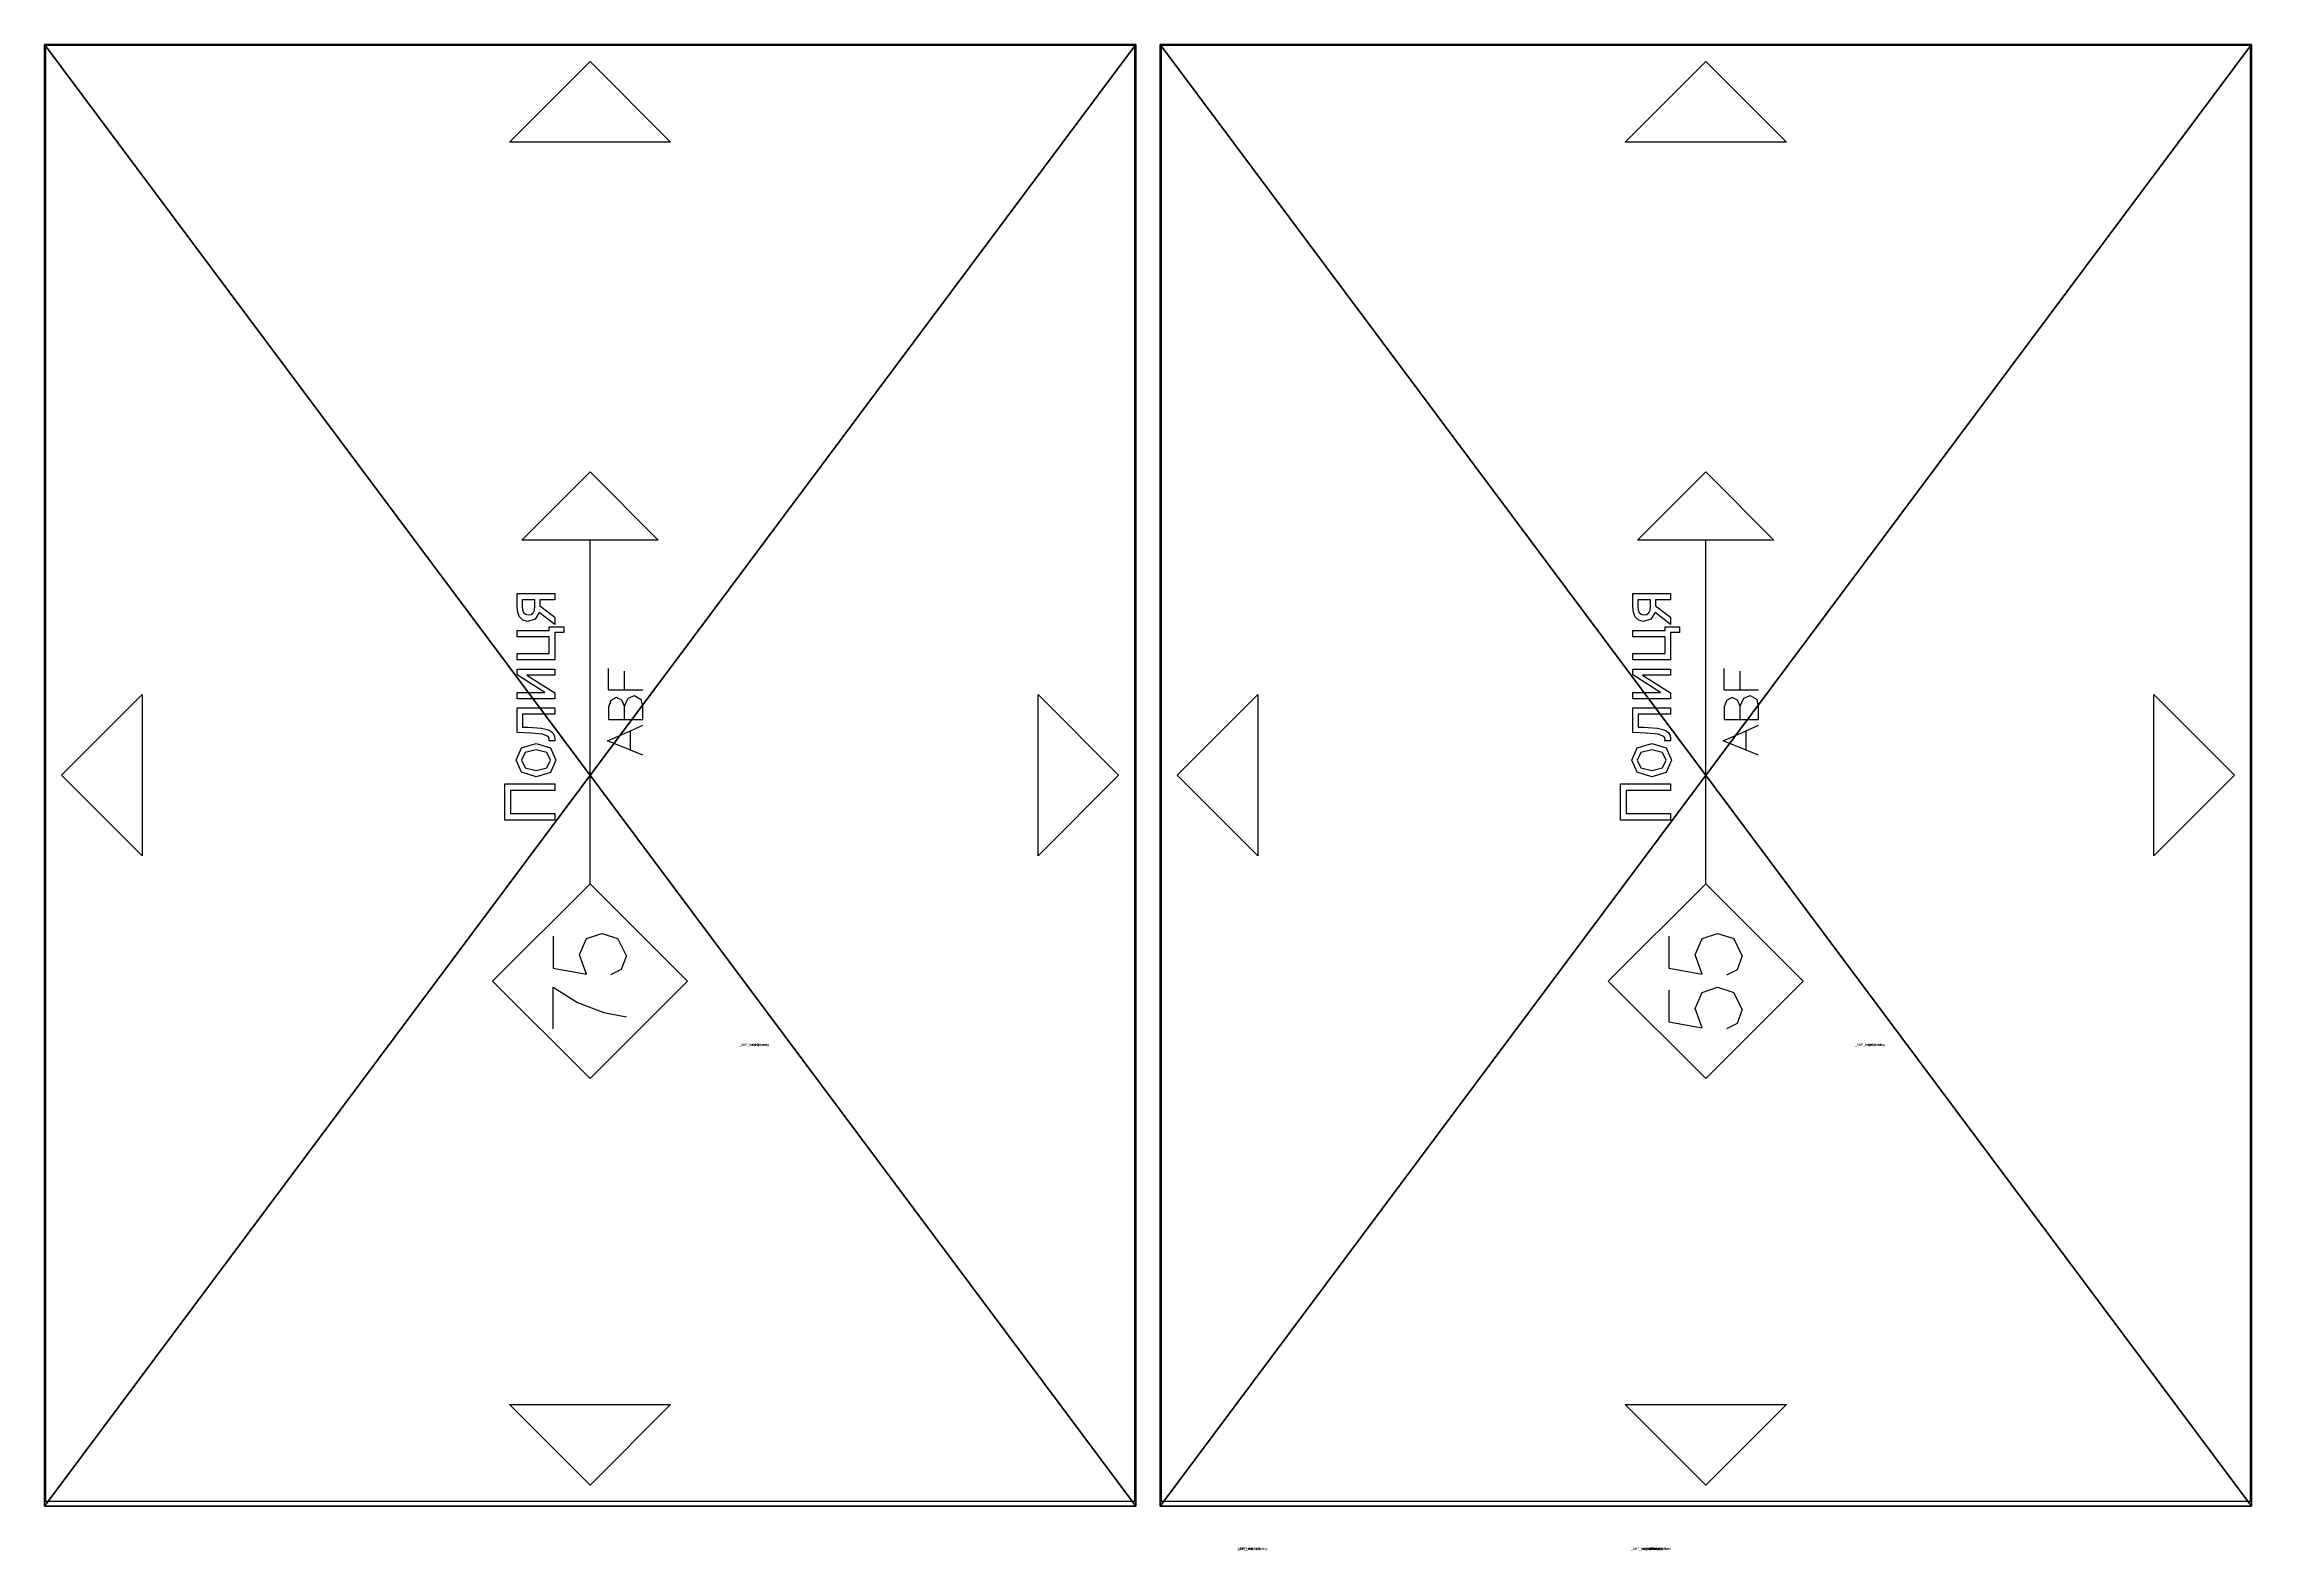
# Model space of a CAD drawing. Header units: millimetres. Extents: x -45532 to 18, y -11338 to 4436.
# Drawn here: x -14746 to -13835, y -18 to 600 of the extents above; entities that cross this region are included whole.
import ezdxf

# ---------------------------------------------------------------- set-up
doc = ezdxf.new("R2010")
doc.units = ezdxf.units.MM
doc.header["$LTSCALE"] = 25.4
doc.layers.get('0').update_dxf_attribs({"true_color": 0xffffff})
for name, color, linetype, true_color in [('-', 216, 'Continuous', 0x770077), ('ABF_cuttingLines', 134, 'Continuous', 0x009987), ('ABF_edgeBanding', 252, 'Continuous', 0x777799), ('ABF_Label', 190, 'Continuous', 0x9900ff)]:
    doc.layers.add(name, color=color, linetype=linetype, true_color=true_color)

# ---------------------------------------------------------------- blocks, each defined once
blk = doc.blocks.new('Group1219#1')
at = {"layer": 'ABF_Label', "color": 0}
for p, q in [((-11.73, 9.21), (-11.73, 22.25)), ((-11.73, 22.25), (-2.26, 22.25)), ((-4, 20.71), (-10, 20.71)), ((-10, 20.71), (-10, 9.21)), ((-4, 9.21), (-4, 20.71)), ((-2.26, 22.25), (-2.26, 9.21)), ((-0.44, 14.09), (0.76, 17.9)), ((0.76, 17.9), (3.94, 19.26)), ((3.94, 17.84), (1.95, 16.92)), ((3.94, 19.26), (7.11, 17.91)), ((5.91, 16.92), (3.94, 17.84)), ((7.11, 17.91), (8.3, 14.09)), ((11.06, 17.11), (11.12, 18.99)), ((11.12, 18.99), (17.57, 18.99)), ((12.56, 17.6), (12.5, 16.21)), ((15.92, 17.6), (12.56, 17.6)), ((15.92, 9.21), (15.92, 17.6)), ((17.57, 18.99), (17.57, 9.21)), ((19.95, 9.21), (19.95, 18.99)), ((19.95, 18.99), (21.58, 18.99)), ((21.58, 18.99), (21.58, 11.81)), ((21.58, 11.81), (26.13, 18.99)), ((26.13, 18.99), (27.67, 18.99)), ((27.67, 18.99), (27.67, 9.21)), ((30.06, 9.21), (30.06, 18.99)), ((30.06, 18.99), (31.7, 18.99)), ((31.7, 18.99), (31.7, 10.62)), ((36.07, 10.62), (36.07, 18.99)), ((36.07, 18.99), (37.72, 18.99)), ((37.72, 18.99), (37.72, 10.62)), ((40.1, 16.2), (40.42, 17.48)), ((40.42, 17.48), (41.28, 18.4)), ((41.28, 18.4), (42.39, 18.84)), ((42.43, 17.38), (41.95, 16.86)), ((42.39, 18.84), (43.88, 18.99)), ((43.07, 17.61), (42.43, 17.38)), ((43.96, 17.67), (43.07, 17.61)), ((43.88, 18.99), (47.4, 18.99)), ((45.75, 17.67), (43.96, 17.67)), ((45.75, 14.38), (45.75, 17.67)), ((47.4, 18.99), (47.4, 9.21)), ((0.73, 10.32), (-0.44, 14.09)), ((1.95, 16.92), (1.26, 14.09)), ((1.26, 14.09), (1.95, 11.3)), ((5.9, 11.29), (6.6, 14.09)), ((6.6, 14.09), (5.91, 16.92)), ((8.3, 14.09), (7.11, 10.28)), ((10.07, 10.91), (10.71, 12.42)), ((10.71, 12.42), (11, 15.42)), ((11, 15.42), (11.06, 17.11)), ((12.27, 12.69), (11.95, 11.2)), ((12.45, 14.99), (12.27, 12.69)), ((12.5, 16.21), (12.45, 14.99)), ((26.04, 16.5), (21.44, 9.21)), ((26.04, 9.21), (26.04, 16.5)), ((39.3, 9.21), (42.45, 13.23)), ((40.67, 14.3), (40.1, 16.2)), ((42.45, 13.23), (40.67, 14.3)), ((44.12, 13.09), (41.22, 9.21)), ((41.95, 16.86), (41.79, 16.15)), ((41.79, 16.15), (41.9, 15.37)), ((41.9, 15.37), (42.3, 14.81)), ((42.3, 14.81), (43.05, 14.46)), ((43.05, 14.46), (44.02, 14.38)), ((44.02, 14.38), (45.75, 14.38)), ((45.75, 13.09), (44.12, 13.09)), ((45.75, 9.21), (45.75, 13.09)), ((-64.33, 9.66), (-65.89, 0.94)), ((-56.02, 9.66), (-64.33, 9.66)), ((-50.3, 9.66), (-51.86, 0.94)), ((-41.99, 9.66), (-50.3, 9.66)), ((-10, 9.21), (-11.73, 9.21)), ((-2.26, 9.21), (-4, 9.21)), ((3.94, 8.93), (0.73, 10.32)), ((1.95, 11.3), (3.94, 10.35)), ((3.94, 10.35), (5.9, 11.29)), ((7.11, 10.28), (3.94, 8.93)), ((8.93, 9.21), (8.93, 10.64)), ((8.93, 10.64), (9.02, 10.64)), ((9.24, 9.2), (8.93, 9.21)), ((9.02, 10.64), (9.14, 10.63)), ((9.14, 10.63), (9.3, 10.62)), ((9.6, 9.19), (9.24, 9.2)), ((9.3, 10.62), (9.71, 10.69)), ((10.37, 9.32), (9.6, 9.19)), ((9.71, 10.69), (10.07, 10.91)), ((11.01, 9.71), (10.37, 9.32)), ((11.53, 10.3), (11.01, 9.71)), ((11.95, 11.2), (11.53, 10.3)), ((17.57, 9.21), (15.92, 9.21)), ((21.44, 9.21), (19.95, 9.21)), ((27.67, 9.21), (26.04, 9.21)), ((37.16, 9.21), (30.06, 9.21)), ((31.7, 10.62), (36.07, 10.62)), ((37.16, 6.86), (37.16, 9.21)), ((38.69, 6.86), (37.16, 6.86)), ((37.72, 10.62), (38.69, 10.62)), ((38.69, 10.62), (38.69, 6.86)), ((41.22, 9.21), (39.3, 9.21)), ((47.4, 9.21), (45.75, 9.21)), ((-65.89, 0.94), (-60.85, 2.78)), ((-60.85, 2.78), (-56.63, 0.94)), ((-56.63, 0.94), (-55.28, -3.09)), ((-51.86, 0.94), (-46.82, 2.78)), ((-46.82, 2.78), (-42.6, 0.94)), ((-42.6, 0.94), (-41.25, -3.09)), ((-28.29, 0), (61.31, 0)), ((-64.73, -8.17), (-66.14, -5.38)), ((-55.28, -3.09), (-56.63, -7.28)), ((-50.7, -8.17), (-52.11, -5.38)), ((-41.25, -3.09), (-42.6, -7.28)), ((6.49, -10.57), (8.95, -4.58)), ((8.95, -4.58), (11.61, -10.57)), ((14.53, -4.88), (17.96, -4.88)), ((14.53, -4.88), (14.53, -8.98)), ((19.51, -5.38), (17.96, -4.88)), ((20.29, -6.84), (19.51, -5.38)), ((22.27, -4.79), (22.27, -8.97)), ((22.27, -4.79), (27.81, -4.79)), ((-61.09, -9.5), (-64.73, -8.17)), ((-61.09, -9.5), (-56.63, -7.28)), ((-47.06, -9.5), (-50.7, -8.17)), ((-47.06, -9.5), (-42.6, -7.28)), ((5.21, -13.72), (6.49, -10.57)), ((6.49, -10.57), (11.61, -10.57)), ((11.61, -10.57), (13.01, -13.72)), ((14.53, -8.98), (14.53, -13.72)), ((14.53, -8.98), (17.96, -8.98)), ((17.96, -8.98), (19.55, -8.25)), ((17.96, -8.98), (20.04, -9.9)), ((19.55, -8.25), (20.29, -6.84)), ((20.04, -9.9), (20.74, -11.59)), ((22.27, -8.97), (27.09, -8.97)), ((22.27, -8.97), (22.27, -13.72)), ((14.53, -13.72), (17.96, -13.72)), ((17.96, -13.72), (19.76, -13.36)), ((20.74, -11.59), (19.76, -13.36))]:
    blk.add_line(p, q, dxfattribs=at)
for points in [[(-28.29, 0, 0), (-53.69, -25.4, 0), (-79.09, 0, 0), (-53.69, 25.4, 0), (-28.29, 0, 0)], [(61.31, 17.78, 0), (79.09, 0, 0), (61.31, -17.78, 0), (61.31, 17.78, 0)]]:
    blk.add_polyline3d(points, close=True, dxfattribs=at)
blk = doc.blocks.new('Group1738#1')
at = {"layer": 'ABF_cuttingLines', "color": 0}
blk.add_polyline3d([(-912.37, 149.06, 0), (-1359.57, 149.06, 0), (-1359.57, -448.54, 0), (-912.37, -448.54, 0), (-912.37, 149.06, 0)], close=True, dxfattribs=at)
blk = doc.blocks.new('Group1739#1')
at = {"layer": 'ABF_edgeBanding', "color": 0}
for points in [[(-1135.97, 142.45, 0), (-1102.88, 109.36, 0), (-1169.05, 109.36, 0), (-1135.97, 142.45, 0)], [(-1352.95, -150.54, 0), (-1319.86, -117.45, 0), (-1319.86, -183.62, 0), (-1352.95, -150.54, 0)], [(-918.98, -150.54, 0), (-952.07, -183.62, 0), (-952.07, -117.45, 0), (-918.98, -150.54, 0)], [(-1135.97, -441.92, 0), (-1169.05, -408.83, 0), (-1102.88, -408.83, 0), (-1135.97, -441.92, 0)]]:
    blk.add_polyline3d(points, close=True, dxfattribs=at)
blk = doc.blocks.new('______#77')
at = {"color": 0}
for p, q in [((-1359.97, 149.46), (-1359.97, -450.54)), ((-911.97, 149.46), (-1359.97, 149.46)), ((-911.97, 149.46, 18), (-1359.97, 149.46, 18)), ((-1359.97, 149.46, 18), (-1359.97, -450.54, 18)), ((-1359.97, 149.46, 18), (-1359.97, -450.54, 18)), ((-1359.97, 149.46), (-1359.97, 149.46, 18)), ((-1359.97, 149.46), (-1359.97, -450.54)), ((-911.97, 149.46), (-1359.97, 149.46)), ((-1359.97, 149.46), (-1359.97, 149.46, 18)), ((-911.97, 149.46, 18), (-1359.97, 149.46, 18)), ((-911.97, 149.46), (-911.97, 149.46, 18)), ((-911.97, -450.54, 18), (-911.97, 149.46, 18)), ((-911.97, -450.54), (-911.97, 149.46)), ((-911.97, -450.54), (-911.97, 149.46)), ((-911.97, -450.54, 18), (-911.97, 149.46, 18)), ((-911.97, 149.46), (-911.97, 149.46, 18)), ((-1359.97, -450.54, 18), (-911.97, -450.54, 18)), ((-1359.97, -450.54), (-1359.97, -450.54, 18)), ((-1359.97, -450.54), (-911.97, -450.54)), ((-1359.97, -450.54), (-911.97, -450.54)), ((-1359.97, -450.54, 18), (-911.97, -450.54, 18)), ((-1359.97, -450.54), (-1359.97, -450.54, 18)), ((-911.97, -450.54), (-911.97, -450.54, 18)), ((-911.97, -450.54), (-911.97, -450.54, 18))]:
    blk.add_line(p, q, dxfattribs=at)
at = {"layer": 'ABF_cuttingLines', "color": 0}
ref = blk.add_blockref('Group1738#1', (0, 0, 18), dxfattribs=at)
ref.add_attrib('Skp_GroupInstanceName', '_ABF_cuttingLines', (0, 0), dxfattribs={"layer": '0', "height": 1})
at = {"layer": 'ABF_edgeBanding', "color": 0}
ref = blk.add_blockref('Group1739#1', (0, 0, 18), dxfattribs=at)
ref.add_attrib('Skp_GroupInstanceName', '_ABF_edgeBanding', (0, 0), dxfattribs={"layer": '0', "height": 1})
at = {"layer": 'ABF_Label', "color": 0}
ref = blk.add_blockref('Group1219#1', (-1135.97, -150.54, 18), dxfattribs=dict(at, xscale=1.574803149606299, yscale=1.574803149606299, rotation=90))
ref.add_attrib('Skp_GroupInstanceName', '_ABF_Label', (0, 0), dxfattribs={"layer": '0', "height": 1})
at = {"color": 0}
mesh = blk.add_polyface(dxfattribs=at)
corners = [(-911.97, 149.46), (-1359.97, -450.54), (-1359.97, 149.46), (-911.97, -450.54)]
mesh.append_faces([[corners[k] for k in face] for face in [(0, 1, 2), (1, 0, 3)]], dxfattribs={"vtx0": -1, "color": 0})
at = {"color": 7, "true_color": 0xffffff}
mesh = blk.add_polyface(dxfattribs=at)
corners = [(-911.97, -450.54, 18), (-1359.97, 149.46, 18), (-1359.97, -450.54, 18), (-911.97, 149.46, 18)]
mesh.append_faces([[corners[k] for k in face] for face in [(0, 1, 2), (1, 0, 3)]], dxfattribs={"vtx0": -1, "color": 7})
at = {"color": 0}
mesh = blk.add_polyface(dxfattribs=at)
corners = [(-1359.97, 149.46, 18), (-1359.97, -450.54), (-1359.97, -450.54, 18), (-1359.97, 149.46)]
mesh.append_faces([[corners[k] for k in face] for face in [(0, 1, 2), (1, 0, 3)]], dxfattribs={"vtx0": -1, "color": 0})
mesh = blk.add_polyface(dxfattribs=at)
corners = [(-1359.97, 149.46, 18), (-911.97, 149.46), (-1359.97, 149.46), (-911.97, 149.46, 18)]
mesh.append_faces([[corners[k] for k in face] for face in [(0, 1, 2), (1, 0, 3)]], dxfattribs={"vtx0": -1, "color": 0})
mesh = blk.add_polyface(dxfattribs=at)
corners = [(-911.97, 149.46), (-911.97, -450.54, 18), (-911.97, -450.54), (-911.97, 149.46, 18)]
mesh.append_faces([[corners[k] for k in face] for face in [(0, 1, 2), (1, 0, 3)]], dxfattribs={"vtx0": -1, "color": 0})
mesh = blk.add_polyface(dxfattribs=at)
corners = [(-911.97, -450.54, 18), (-1359.97, -450.54), (-911.97, -450.54), (-1359.97, -450.54, 18)]
mesh.append_faces([[corners[k] for k in face] for face in [(0, 1, 2), (1, 0, 3)]], dxfattribs={"vtx0": -1, "color": 0})
blk = doc.blocks.new('Group1452#1')
at = {"layer": 'ABF_Label', "color": 0}
for p, q in [((-11.73, 9.21), (-11.73, 22.25)), ((-11.73, 22.25), (-2.26, 22.25)), ((-4, 20.71), (-10, 20.71)), ((-10, 20.71), (-10, 9.21)), ((-4, 9.21), (-4, 20.71)), ((-2.26, 22.25), (-2.26, 9.21)), ((-0.44, 14.09), (0.76, 17.9)), ((0.76, 17.9), (3.94, 19.26)), ((3.94, 17.84), (1.95, 16.92)), ((3.94, 19.26), (7.11, 17.91)), ((5.91, 16.92), (3.94, 17.84)), ((7.11, 17.91), (8.3, 14.09)), ((11.06, 17.11), (11.12, 18.99)), ((11.12, 18.99), (17.57, 18.99)), ((12.56, 17.6), (12.5, 16.21)), ((15.92, 17.6), (12.56, 17.6)), ((15.92, 9.21), (15.92, 17.6)), ((17.57, 18.99), (17.57, 9.21)), ((19.95, 9.21), (19.95, 18.99)), ((19.95, 18.99), (21.58, 18.99)), ((21.58, 18.99), (21.58, 11.81)), ((21.58, 11.81), (26.13, 18.99)), ((26.13, 18.99), (27.67, 18.99)), ((27.67, 18.99), (27.67, 9.21)), ((30.06, 9.21), (30.06, 18.99)), ((30.06, 18.99), (31.7, 18.99)), ((31.7, 18.99), (31.7, 10.62)), ((36.07, 10.62), (36.07, 18.99)), ((36.07, 18.99), (37.72, 18.99)), ((37.72, 18.99), (37.72, 10.62)), ((40.1, 16.2), (40.42, 17.48)), ((40.42, 17.48), (41.28, 18.4)), ((41.28, 18.4), (42.39, 18.84)), ((42.43, 17.38), (41.95, 16.86)), ((42.39, 18.84), (43.88, 18.99)), ((43.07, 17.61), (42.43, 17.38)), ((43.96, 17.67), (43.07, 17.61)), ((43.88, 18.99), (47.4, 18.99)), ((45.75, 17.67), (43.96, 17.67)), ((45.75, 14.38), (45.75, 17.67)), ((47.4, 18.99), (47.4, 9.21)), ((0.73, 10.32), (-0.44, 14.09)), ((1.95, 16.92), (1.26, 14.09)), ((1.26, 14.09), (1.95, 11.3)), ((5.9, 11.29), (6.6, 14.09)), ((6.6, 14.09), (5.91, 16.92)), ((8.3, 14.09), (7.11, 10.28)), ((10.07, 10.91), (10.71, 12.42)), ((10.71, 12.42), (11, 15.42)), ((11, 15.42), (11.06, 17.11)), ((12.27, 12.69), (11.95, 11.2)), ((12.45, 14.99), (12.27, 12.69)), ((12.5, 16.21), (12.45, 14.99)), ((26.04, 16.5), (21.44, 9.21)), ((26.04, 9.21), (26.04, 16.5)), ((39.3, 9.21), (42.45, 13.23)), ((40.67, 14.3), (40.1, 16.2)), ((42.45, 13.23), (40.67, 14.3)), ((44.12, 13.09), (41.22, 9.21)), ((41.95, 16.86), (41.79, 16.15)), ((41.79, 16.15), (41.9, 15.37)), ((41.9, 15.37), (42.3, 14.81)), ((42.3, 14.81), (43.05, 14.46)), ((43.05, 14.46), (44.02, 14.38)), ((44.02, 14.38), (45.75, 14.38)), ((45.75, 13.09), (44.12, 13.09)), ((45.75, 9.21), (45.75, 13.09)), ((-66.14, 9.63), (-55.23, 9.63)), ((-55.23, 9.63), (-59.26, 3.3)), ((-50.26, 9.63), (-51.83, 0.93)), ((-41.98, 9.63), (-50.26, 9.63)), ((-10, 9.21), (-11.73, 9.21)), ((-2.26, 9.21), (-4, 9.21)), ((3.94, 8.93), (0.73, 10.32)), ((1.95, 11.3), (3.94, 10.35)), ((3.94, 10.35), (5.9, 11.29)), ((7.11, 10.28), (3.94, 8.93)), ((8.93, 9.21), (8.93, 10.64)), ((8.93, 10.64), (9.02, 10.64)), ((9.24, 9.2), (8.93, 9.21)), ((9.02, 10.64), (9.14, 10.63)), ((9.14, 10.63), (9.3, 10.62)), ((9.6, 9.19), (9.24, 9.2)), ((9.3, 10.62), (9.71, 10.69)), ((10.37, 9.32), (9.6, 9.19)), ((9.71, 10.69), (10.07, 10.91)), ((11.01, 9.71), (10.37, 9.32)), ((11.53, 10.3), (11.01, 9.71)), ((11.95, 11.2), (11.53, 10.3)), ((17.57, 9.21), (15.92, 9.21)), ((21.44, 9.21), (19.95, 9.21)), ((27.67, 9.21), (26.04, 9.21)), ((37.16, 9.21), (30.06, 9.21)), ((31.7, 10.62), (36.07, 10.62)), ((37.16, 6.86), (37.16, 9.21)), ((38.69, 6.86), (37.16, 6.86)), ((37.72, 10.62), (38.69, 10.62)), ((38.69, 10.62), (38.69, 6.86)), ((41.22, 9.21), (39.3, 9.21)), ((47.4, 9.21), (45.75, 9.21)), ((-59.26, 3.3), (-61.89, -3.59)), ((-51.83, 0.93), (-46.8, 2.77)), ((-46.8, 2.77), (-42.6, 0.93)), ((-42.6, 0.93), (-41.25, -3.08)), ((-28.29, 0), (61.31, 0)), ((-61.89, -3.59), (-62.95, -9.47)), ((-50.66, -8.14), (-52.07, -5.36)), ((-41.25, -3.08), (-42.6, -7.26)), ((6.49, -10.57), (8.95, -4.58)), ((8.95, -4.58), (11.61, -10.57)), ((14.53, -4.88), (17.96, -4.88)), ((14.53, -4.88), (14.53, -8.98)), ((19.51, -5.38), (17.96, -4.88)), ((20.29, -6.84), (19.51, -5.38)), ((22.27, -4.79), (22.27, -8.97)), ((22.27, -4.79), (27.81, -4.79)), ((-47.04, -9.47), (-50.66, -8.14)), ((-47.04, -9.47), (-42.6, -7.26)), ((5.21, -13.72), (6.49, -10.57)), ((6.49, -10.57), (11.61, -10.57)), ((11.61, -10.57), (13.01, -13.72)), ((14.53, -8.98), (14.53, -13.72)), ((14.53, -8.98), (17.96, -8.98)), ((17.96, -8.98), (19.55, -8.25)), ((17.96, -8.98), (20.04, -9.9)), ((19.55, -8.25), (20.29, -6.84)), ((20.04, -9.9), (20.74, -11.59)), ((22.27, -8.97), (27.09, -8.97)), ((22.27, -8.97), (22.27, -13.72)), ((14.53, -13.72), (17.96, -13.72)), ((17.96, -13.72), (19.76, -13.36)), ((20.74, -11.59), (19.76, -13.36))]:
    blk.add_line(p, q, dxfattribs=at)
for points in [[(-28.29, 0, 0), (-53.69, -25.4, 0), (-79.09, 0, 0), (-53.69, 25.4, 0), (-28.29, 0, 0)], [(61.31, 17.78, 0), (79.09, 0, 0), (61.31, -17.78, 0), (61.31, 17.78, 0)]]:
    blk.add_polyline3d(points, close=True, dxfattribs=at)
blk = doc.blocks.new('Group1740#1')
at = {"layer": 'ABF_cuttingLines', "color": 0}
blk.add_polyline3d([(-3501.58, 410.72, 0), (-3948.78, 410.72, 0), (-3948.78, -186.88, 0), (-3501.58, -186.88, 0), (-3501.58, 410.72, 0)], close=True, dxfattribs=at)
blk = doc.blocks.new('Group1741#1')
at = {"layer": 'ABF_edgeBanding', "color": 0}
for points in [[(-3725.18, 404.1, 0), (-3692.09, 371.02, 0), (-3758.26, 371.02, 0), (-3725.18, 404.1, 0)], [(-3942.16, 111.12, 0), (-3909.07, 144.21, 0), (-3909.07, 78.03, 0), (-3942.16, 111.12, 0)], [(-3508.19, 111.12, 0), (-3541.28, 78.03, 0), (-3541.28, 144.21, 0), (-3508.19, 111.12, 0)], [(-3725.18, -180.26, 0), (-3758.26, -147.17, 0), (-3692.09, -147.17, 0), (-3725.18, -180.26, 0)]]:
    blk.add_polyline3d(points, close=True, dxfattribs=at)
blk = doc.blocks.new('______#78')
at = {"color": 0}
for p, q in [((-3949.18, 411.12), (-3949.18, -188.88)), ((-3501.18, 411.12), (-3949.18, 411.12)), ((-3501.18, 411.12, 18), (-3949.18, 411.12, 18)), ((-3949.18, 411.12, 18), (-3949.18, -188.88, 18)), ((-3949.18, 411.12, 18), (-3949.18, -188.88, 18)), ((-3949.18, 411.12), (-3949.18, 411.12, 18)), ((-3949.18, 411.12), (-3949.18, -188.88)), ((-3501.18, 411.12), (-3949.18, 411.12)), ((-3949.18, 411.12), (-3949.18, 411.12, 18)), ((-3501.18, 411.12, 18), (-3949.18, 411.12, 18)), ((-3501.18, 411.12), (-3501.18, 411.12, 18)), ((-3501.18, -188.88, 18), (-3501.18, 411.12, 18)), ((-3501.18, -188.88), (-3501.18, 411.12)), ((-3501.18, -188.88), (-3501.18, 411.12)), ((-3501.18, -188.88, 18), (-3501.18, 411.12, 18)), ((-3501.18, 411.12), (-3501.18, 411.12, 18)), ((-3949.18, -188.88, 18), (-3501.18, -188.88, 18)), ((-3949.18, -188.88), (-3949.18, -188.88, 18)), ((-3949.18, -188.88), (-3501.18, -188.88)), ((-3949.18, -188.88), (-3501.18, -188.88)), ((-3949.18, -188.88, 18), (-3501.18, -188.88, 18)), ((-3949.18, -188.88), (-3949.18, -188.88, 18)), ((-3501.18, -188.88), (-3501.18, -188.88, 18)), ((-3501.18, -188.88), (-3501.18, -188.88, 18))]:
    blk.add_line(p, q, dxfattribs=at)
at = {"layer": 'ABF_cuttingLines', "color": 0}
blk.add_blockref('Group1740#1', (0, 0, 18), dxfattribs=at)
at = {"layer": 'ABF_edgeBanding', "color": 0}
blk.add_blockref('Group1741#1', (0, 0, 18), dxfattribs=at)
at = {"layer": 'ABF_Label', "color": 0, "xscale": 1.574803149606299, "yscale": 1.574803149606299, "rotation": 90}
blk.add_blockref('Group1452#1', (-3725.18, 111.12, 18), dxfattribs=at)
at = {"color": 0}
mesh = blk.add_polyface(dxfattribs=at)
corners = [(-3501.18, 411.12), (-3949.18, -188.88), (-3949.18, 411.12), (-3501.18, -188.88)]
mesh.append_faces([[corners[k] for k in face] for face in [(0, 1, 2), (1, 0, 3)]], dxfattribs={"vtx0": -1, "color": 0})
at = {"color": 7, "true_color": 0xffffff}
mesh = blk.add_polyface(dxfattribs=at)
corners = [(-3501.18, -188.88, 18), (-3949.18, 411.12, 18), (-3949.18, -188.88, 18), (-3501.18, 411.12, 18)]
mesh.append_faces([[corners[k] for k in face] for face in [(0, 1, 2), (1, 0, 3)]], dxfattribs={"vtx0": -1, "color": 7})
at = {"color": 0}
mesh = blk.add_polyface(dxfattribs=at)
corners = [(-3949.18, 411.12, 18), (-3949.18, -188.88), (-3949.18, -188.88, 18), (-3949.18, 411.12)]
mesh.append_faces([[corners[k] for k in face] for face in [(0, 1, 2), (1, 0, 3)]], dxfattribs={"vtx0": -1, "color": 0})
mesh = blk.add_polyface(dxfattribs=at)
corners = [(-3949.18, 411.12, 18), (-3501.18, 411.12), (-3949.18, 411.12), (-3501.18, 411.12, 18)]
mesh.append_faces([[corners[k] for k in face] for face in [(0, 1, 2), (1, 0, 3)]], dxfattribs={"vtx0": -1, "color": 0})
mesh = blk.add_polyface(dxfattribs=at)
corners = [(-3501.18, 411.12), (-3501.18, -188.88, 18), (-3501.18, -188.88), (-3501.18, 411.12, 18)]
mesh.append_faces([[corners[k] for k in face] for face in [(0, 1, 2), (1, 0, 3)]], dxfattribs={"vtx0": -1, "color": 0})
mesh = blk.add_polyface(dxfattribs=at)
corners = [(-3501.18, -188.88, 18), (-3949.18, -188.88), (-3501.18, -188.88), (-3949.18, -188.88, 18)]
mesh.append_faces([[corners[k] for k in face] for face in [(0, 1, 2), (1, 0, 3)]], dxfattribs={"vtx0": -1, "color": 0})
blk = doc.blocks.new('Group1369#1')
blk = doc.blocks.new('Group1754#1')
blk = doc.blocks.new('Group1755#1')
blk = doc.blocks.new('______#85')
at = {"layer": 'ABF_cuttingLines', "color": 0}
ref = blk.add_blockref('Group1754#1', (0, 0, 18), dxfattribs=at)
ref.add_attrib('Skp_GroupInstanceName', '_ABF_cuttingLines', (0, 0), dxfattribs={"layer": '0', "height": 1})
at = {"layer": 'ABF_edgeBanding', "color": 0}
ref = blk.add_blockref('Group1755#1', (0, 0, 18), dxfattribs=at)
ref.add_attrib('Skp_GroupInstanceName', '_ABF_edgeBanding', (0, 0), dxfattribs={"layer": '0', "height": 1})
at = {"layer": 'ABF_Label', "color": 0}
ref = blk.add_blockref('Group1369#1', (-3725.18, 111.12, 18), dxfattribs=dict(at, xscale=1.574803149606299, yscale=1.574803149606299, rotation=90))
ref.add_attrib('Skp_GroupInstanceName', '_ABF_Label', (0, 0), dxfattribs={"layer": '0', "height": 1})
blk = doc.blocks.new('Group1352#1')
blk = doc.blocks.new('Group1756#1')
blk = doc.blocks.new('Group1757#1')
blk = doc.blocks.new('______#86')
at = {"layer": 'ABF_cuttingLines', "color": 0}
ref = blk.add_blockref('Group1756#1', (0, 0, 18), dxfattribs=at)
ref.add_attrib('Skp_GroupInstanceName', '_ABF_cuttingLines', (0, 0), dxfattribs={"layer": '0', "height": 1})
at = {"layer": 'ABF_edgeBanding', "color": 0}
ref = blk.add_blockref('Group1757#1', (0, 0, 18), dxfattribs=at)
ref.add_attrib('Skp_GroupInstanceName', '_ABF_edgeBanding', (0, 0), dxfattribs={"layer": '0', "height": 1})
at = {"layer": 'ABF_Label', "color": 0}
ref = blk.add_blockref('Group1352#1', (-3725.18, 111.12, 18), dxfattribs=dict(at, xscale=1.574803149606299, yscale=1.574803149606299, rotation=90))
ref.add_attrib('Skp_GroupInstanceName', '_ABF_Label', (0, 0), dxfattribs={"layer": '0', "height": 1})
blk = doc.blocks.new('Group320#2')
blk = doc.blocks.new('Group321#1')
blk = doc.blocks.new('Group324#1')
blk = doc.blocks.new('Group325#1')
blk = doc.blocks.new('Group328#1')
blk = doc.blocks.new('Group329#1')
blk = doc.blocks.new('Group332#2')
blk = doc.blocks.new('Group333#1')
blk = doc.blocks.new('Group331#2')
blk = doc.blocks.new('Group332#3')
blk = doc.blocks.new('Group334#1')
blk = doc.blocks.new('Group335#1')
blk = doc.blocks.new('Group345#1')
blk = doc.blocks.new('Group349#1')
blk = doc.blocks.new('Group351#2')
blk = doc.blocks.new('Group377#1')
blk = doc.blocks.new('Group379#1')
blk = doc.blocks.new('Group1129#1')
blk = doc.blocks.new('Group1784#1')
blk = doc.blocks.new('Group1785#1')
blk = doc.blocks.new('_____#95')
at = {"color": 0, "extrusion": (0, 0, -1)}
ref = blk.add_blockref('Group332#2', (10829.26, 740, -18), dxfattribs=at)
ref.add_attrib('Skp_GroupInstanceName', '_ABF_sideDrill', (0, 0), dxfattribs={"height": 1})
ref = blk.add_blockref('Group333#1', (10829.26, 740, -18), dxfattribs=at)
ref.add_attrib('Skp_GroupInstanceName', '_ABF_sideDrillDepth', (0, 0), dxfattribs={"height": 1})
ref = blk.add_blockref('Group334#1', (10579.26, 740, -18), dxfattribs=at)
ref.add_attrib('Skp_GroupInstanceName', '_ABF_sideDrill', (0, 0), dxfattribs={"height": 1})
ref = blk.add_blockref('Group335#1', (10579.26, 740, -18), dxfattribs=at)
ref.add_attrib('Skp_GroupInstanceName', '_ABF_sideDrillDepth', (0, 0), dxfattribs={"height": 1})
ref = blk.add_blockref('Group328#1', (10329.26, 740, -18), dxfattribs=at)
ref.add_attrib('Skp_GroupInstanceName', '_ABF_sideDrill', (0, 0), dxfattribs={"height": 1})
ref = blk.add_blockref('Group329#1', (10329.26, 740, -18), dxfattribs=at)
ref.add_attrib('Skp_GroupInstanceName', '_ABF_sideDrillDepth', (0, 0), dxfattribs={"height": 1})
ref = blk.add_blockref('Group377#1', (10279.26, 656.5, -18), dxfattribs=at)
ref.add_attrib('Skp_GroupInstanceName', '_ABF_hingeMountingPlate', (0, 0), dxfattribs={"height": 1})
ref = blk.add_blockref('Group349#1', (10829.26, 388, -18), dxfattribs=at)
ref.add_attrib('Skp_GroupInstanceName', '_ABF_minifixPlasticBase', (0, 0), dxfattribs={"height": 1})
ref = blk.add_blockref('Group345#1', (10329.26, 388, -18), dxfattribs=at)
ref.add_attrib('Skp_GroupInstanceName', '_ABF_minifixPlasticBase', (0, 0), dxfattribs={"height": 1})
ref = blk.add_blockref('Group351#2', (10579.26, 388, -18), dxfattribs=at)
ref.add_attrib('Skp_GroupInstanceName', '_ABF_screwInside', (0, 0), dxfattribs={"height": 1})
ref = blk.add_blockref('Group379#1', (10279.26, 101.5, -18), dxfattribs=at)
ref.add_attrib('Skp_GroupInstanceName', '_ABF_hingeMountingPlate', (0, 0), dxfattribs={"height": 1})
ref = blk.add_blockref('Group325#1', (10829.26, 18, -18), dxfattribs=at)
ref.add_attrib('Skp_GroupInstanceName', '_ABF_sideDrillDepth', (0, 0), dxfattribs={"height": 1})
ref = blk.add_blockref('Group332#3', (10579.26, 18, -18), dxfattribs=at)
ref.add_attrib('Skp_GroupInstanceName', '_ABF_sideDrillDepth', (0, 0), dxfattribs={"height": 1})
ref = blk.add_blockref('Group321#1', (10329.26, 18, -18), dxfattribs=at)
ref.add_attrib('Skp_GroupInstanceName', '_ABF_sideDrillDepth', (0, 0), dxfattribs={"height": 1})
ref = blk.add_blockref('Group324#1', (10829.26, 18, -18), dxfattribs=at)
ref.add_attrib('Skp_GroupInstanceName', '_ABF_sideDrill', (0, 0), dxfattribs={"height": 1})
ref = blk.add_blockref('Group331#2', (10579.26, 18, -18), dxfattribs=at)
ref.add_attrib('Skp_GroupInstanceName', '_ABF_sideDrill', (0, 0), dxfattribs={"height": 1})
ref = blk.add_blockref('Group320#2', (10329.26, 18, -18), dxfattribs=at)
ref.add_attrib('Skp_GroupInstanceName', '_ABF_sideDrill', (0, 0), dxfattribs={"height": 1})
at = {"layer": 'ABF_cuttingLines', "color": 0}
ref = blk.add_blockref('Group1784#1', (0, 0, 18), dxfattribs=at)
ref.add_attrib('Skp_GroupInstanceName', '_ABF_cuttingLines', (0, 0), dxfattribs={"layer": '0', "height": 1})
at = {"layer": 'ABF_edgeBanding', "color": 0}
ref = blk.add_blockref('Group1785#1', (0, 0, 18), dxfattribs=at)
ref.add_attrib('Skp_GroupInstanceName', '_ABF_edgeBanding', (0, 0), dxfattribs={"layer": '0', "height": 1})
at = {"layer": 'ABF_Label', "color": 0}
ref = blk.add_blockref('Group1129#1', (-10579.26, 379, 18), dxfattribs=dict(at, xscale=1.574803149606299, yscale=1.574803149606299, rotation=90))
ref.add_attrib('Skp_GroupInstanceName', '_ABF_Label', (0, 0), dxfattribs={"layer": '0', "height": 1})
blk = doc.blocks.new('Group#355')
blk = doc.blocks.new('Group#356')
blk = doc.blocks.new('Group#358')
blk = doc.blocks.new('Group#359')
blk = doc.blocks.new('Group#360')
blk = doc.blocks.new('Group#590')
blk = doc.blocks.new('Group#591')
blk = doc.blocks.new('Group#592')
blk = doc.blocks.new('Group#593')
blk = doc.blocks.new('Group#594')
blk = doc.blocks.new('Group1141#1')
blk = doc.blocks.new('Group1788#1')
blk = doc.blocks.new('Group1789#1')
blk = doc.blocks.new('_____#97')
at = {"layer": '-', "color": 0, "extrusion": (-0.009842, -0.999952, -9.27032e-13)}
ref = blk.add_blockref('Group#360', (-11912.01, 18, -312.8), dxfattribs=dict(at, zscale=-1, rotation=269.9999991284582))
ref.add_attrib('Skp_GroupInstanceName', 'ABF_Hole', (0, 0), dxfattribs={"layer": '0', "height": 1})
ref = blk.add_blockref('Group#359', (-11376.03, 18, -318.07), dxfattribs=dict(at, zscale=-1, rotation=269.9999991284582))
ref.add_attrib('Skp_GroupInstanceName', 'ABF_Hole', (0, 0), dxfattribs={"layer": '0', "height": 1})
ref = blk.add_blockref('Group#592', (-11911.69, 18, -280.8), dxfattribs=dict(at, zscale=-1, rotation=269.9999991284582))
ref.add_attrib('Skp_GroupInstanceName', 'ABF_Hole', (0, 0), dxfattribs={"layer": '0', "height": 1})
ref = blk.add_blockref('Group#590', (-11375.72, 18, -286.08), dxfattribs=dict(at, zscale=-1, rotation=269.9999991284582))
ref.add_attrib('Skp_GroupInstanceName', 'ABF_Hole', (0, 0), dxfattribs={"layer": '0', "height": 1})
ref = blk.add_blockref('Group#355', (-11911.38, 18, -248.8), dxfattribs=dict(at, zscale=-1, rotation=269.9999991284582))
ref.add_attrib('Skp_GroupInstanceName', 'ABF_Hole', (0, 0), dxfattribs={"layer": '0', "height": 1})
ref = blk.add_blockref('Group#356', (-11375.4, 18, -254.08), dxfattribs=dict(at, zscale=-1, rotation=269.9999991284582))
ref.add_attrib('Skp_GroupInstanceName', 'ABF_Hole', (0, 0), dxfattribs={"layer": '0', "height": 1})
ref = blk.add_blockref('Group#591', (-11911.06, 18, -216.8), dxfattribs=dict(at, zscale=-1, rotation=269.9999991284582))
ref.add_attrib('Skp_GroupInstanceName', 'ABF_Hole', (0, 0), dxfattribs={"layer": '0', "height": 1})
ref = blk.add_blockref('Group#358', (-11375.09, 18, -222.08), dxfattribs=dict(at, zscale=-1, rotation=269.9999991284582))
ref.add_attrib('Skp_GroupInstanceName', 'ABF_Hole', (0, 0), dxfattribs={"layer": '0', "height": 1})
ref = blk.add_blockref('Group#594', (-11910.75, 18, -184.8), dxfattribs=dict(at, zscale=-1, rotation=269.9999991284582))
ref.add_attrib('Skp_GroupInstanceName', 'ABF_Hole', (0, 0), dxfattribs={"layer": '0', "height": 1})
ref = blk.add_blockref('Group#593', (-11374.77, 18, -190.08), dxfattribs=dict(at, zscale=-1, rotation=269.9999991284582))
ref.add_attrib('Skp_GroupInstanceName', 'ABF_Hole', (0, 0), dxfattribs={"layer": '0', "height": 1})
at = {"color": 0, "extrusion": (0, 0, -1)}
ref = blk.add_blockref('Group332#2', (11887.82, 740, -18), dxfattribs=at)
ref.add_attrib('Skp_GroupInstanceName', '_ABF_sideDrill', (0, 0), dxfattribs={"height": 1})
ref = blk.add_blockref('Group333#1', (11887.82, 740, -18), dxfattribs=at)
ref.add_attrib('Skp_GroupInstanceName', '_ABF_sideDrillDepth', (0, 0), dxfattribs={"height": 1})
ref = blk.add_blockref('Group334#1', (11637.82, 740, -18), dxfattribs=at)
ref.add_attrib('Skp_GroupInstanceName', '_ABF_sideDrill', (0, 0), dxfattribs={"height": 1})
ref = blk.add_blockref('Group335#1', (11637.82, 740, -18), dxfattribs=at)
ref.add_attrib('Skp_GroupInstanceName', '_ABF_sideDrillDepth', (0, 0), dxfattribs={"height": 1})
ref = blk.add_blockref('Group328#1', (11387.82, 740, -18), dxfattribs=at)
ref.add_attrib('Skp_GroupInstanceName', '_ABF_sideDrill', (0, 0), dxfattribs={"height": 1})
ref = blk.add_blockref('Group329#1', (11387.82, 740, -18), dxfattribs=at)
ref.add_attrib('Skp_GroupInstanceName', '_ABF_sideDrillDepth', (0, 0), dxfattribs={"height": 1})
ref = blk.add_blockref('Group377#1', (11337.82, 656.5, -18), dxfattribs=at)
ref.add_attrib('Skp_GroupInstanceName', '_ABF_hingeMountingPlate', (0, 0), dxfattribs={"height": 1})
ref = blk.add_blockref('Group379#1', (11337.82, 101.5, -18), dxfattribs=at)
ref.add_attrib('Skp_GroupInstanceName', '_ABF_hingeMountingPlate', (0, 0), dxfattribs={"height": 1})
ref = blk.add_blockref('Group325#1', (11887.82, 18, -18), dxfattribs=at)
ref.add_attrib('Skp_GroupInstanceName', '_ABF_sideDrillDepth', (0, 0), dxfattribs={"height": 1})
ref = blk.add_blockref('Group332#3', (11637.82, 18, -18), dxfattribs=at)
ref.add_attrib('Skp_GroupInstanceName', '_ABF_sideDrillDepth', (0, 0), dxfattribs={"height": 1})
ref = blk.add_blockref('Group321#1', (11387.82, 18, -18), dxfattribs=at)
ref.add_attrib('Skp_GroupInstanceName', '_ABF_sideDrillDepth', (0, 0), dxfattribs={"height": 1})
ref = blk.add_blockref('Group324#1', (11887.82, 18, -18), dxfattribs=at)
ref.add_attrib('Skp_GroupInstanceName', '_ABF_sideDrill', (0, 0), dxfattribs={"height": 1})
ref = blk.add_blockref('Group331#2', (11637.82, 18, -18), dxfattribs=at)
ref.add_attrib('Skp_GroupInstanceName', '_ABF_sideDrill', (0, 0), dxfattribs={"height": 1})
ref = blk.add_blockref('Group320#2', (11387.82, 18, -18), dxfattribs=at)
ref.add_attrib('Skp_GroupInstanceName', '_ABF_sideDrill', (0, 0), dxfattribs={"height": 1})
at = {"layer": 'ABF_cuttingLines', "color": 0}
ref = blk.add_blockref('Group1788#1', (0, 0, 18), dxfattribs=at)
ref.add_attrib('Skp_GroupInstanceName', '_ABF_cuttingLines', (0, 0), dxfattribs={"layer": '0', "height": 1})
at = {"layer": 'ABF_edgeBanding', "color": 0}
ref = blk.add_blockref('Group1789#1', (0, 0, 18), dxfattribs=at)
ref.add_attrib('Skp_GroupInstanceName', '_ABF_edgeBanding', (0, 0), dxfattribs={"layer": '0', "height": 1})
at = {"layer": 'ABF_Label', "color": 0}
ref = blk.add_blockref('Group1141#1', (-11637.82, 379, 18), dxfattribs=dict(at, xscale=1.574803149606299, yscale=1.574803149606299, rotation=90))
ref.add_attrib('Skp_GroupInstanceName', '_ABF_Label', (0, 0), dxfattribs={"layer": '0', "height": 1})
blk = doc.blocks.new('_48501___EGGER_W_1000_ST9___2800207018__THICKNESS_18')
at = {"color": 0}
for name, p in [('_____#97', (-14256.18, -18)), ('_____#95', (-14094.74, -18)), ('______#86', (-14460.82, 188.88)), ('______#85', (-14002.82, 188.88)), ('______#78', (-10796.82, 188.88)), ('______#77', (-12928.03, 450.54))]:
    blk.add_blockref(name, p, dxfattribs=at)

msp = doc.modelspace()

# ---------------------------------------------------------------- block references
at = {"color": 0}
msp.add_blockref('_48501___EGGER_W_1000_ST9___2800207018__THICKNESS_18', (0, 0), dxfattribs=at)

doc.saveas('drawing.dxf')
